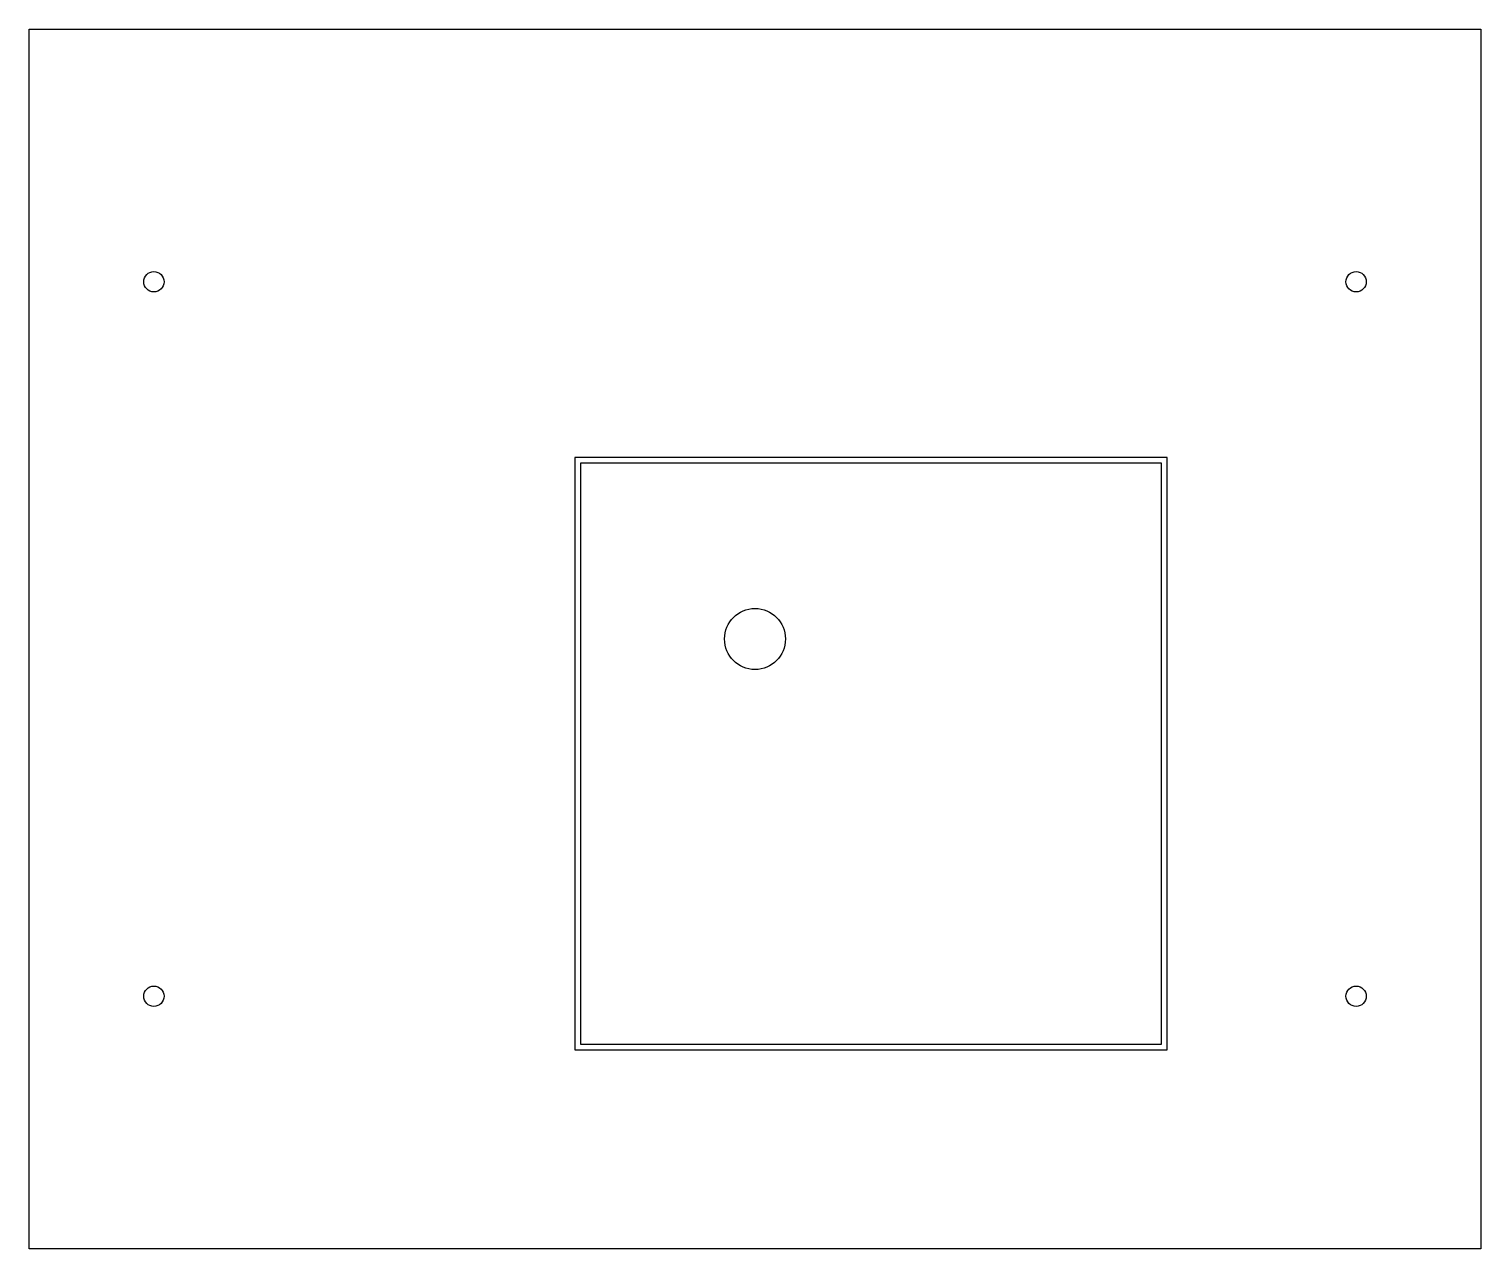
# Model space of a CAD drawing. Header units: millimetres. Extents: x -125 to 125, y -105 to 105.
import ezdxf

# ---------------------------------------------------------------- set-up
doc = ezdxf.new("R2010")
doc.units = ezdxf.units.MM

msp = doc.modelspace()

# ---------------------------------------------------------------- linework, layer by layer
at = {"color": 7, "linetype": 'Continuous', "lineweight": 25}
for p, q in [((-125, -105), (-125, 105)), ((-125, 105), (125, 105)), ((125, 105), (125, -105)), ((70.98, 31.27), (-31.02, 31.27)), ((-31.02, 31.27), (-31.02, -70.73)), ((69.98, 30.27), (-30.02, 30.27)), ((-30.02, 30.27), (-30.02, -69.73)), ((69.98, -69.73), (69.98, 30.27)), ((70.98, -70.73), (70.98, 31.27)), ((-30.02, -69.73), (69.98, -69.73)), ((-31.02, -70.73), (70.98, -70.73)), ((125, -105), (-125, -105))]:
    msp.add_line(p, q, dxfattribs=at)
for centre, radius in [((-103.5, 61.5), 1.75), ((103.5, 61.5), 1.75), ((0, 0), 5.25), ((-103.5, -61.5), 1.75), ((103.5, -61.5), 1.75)]:
    msp.add_circle(centre, radius, dxfattribs=at)

doc.saveas('drawing.dxf')
